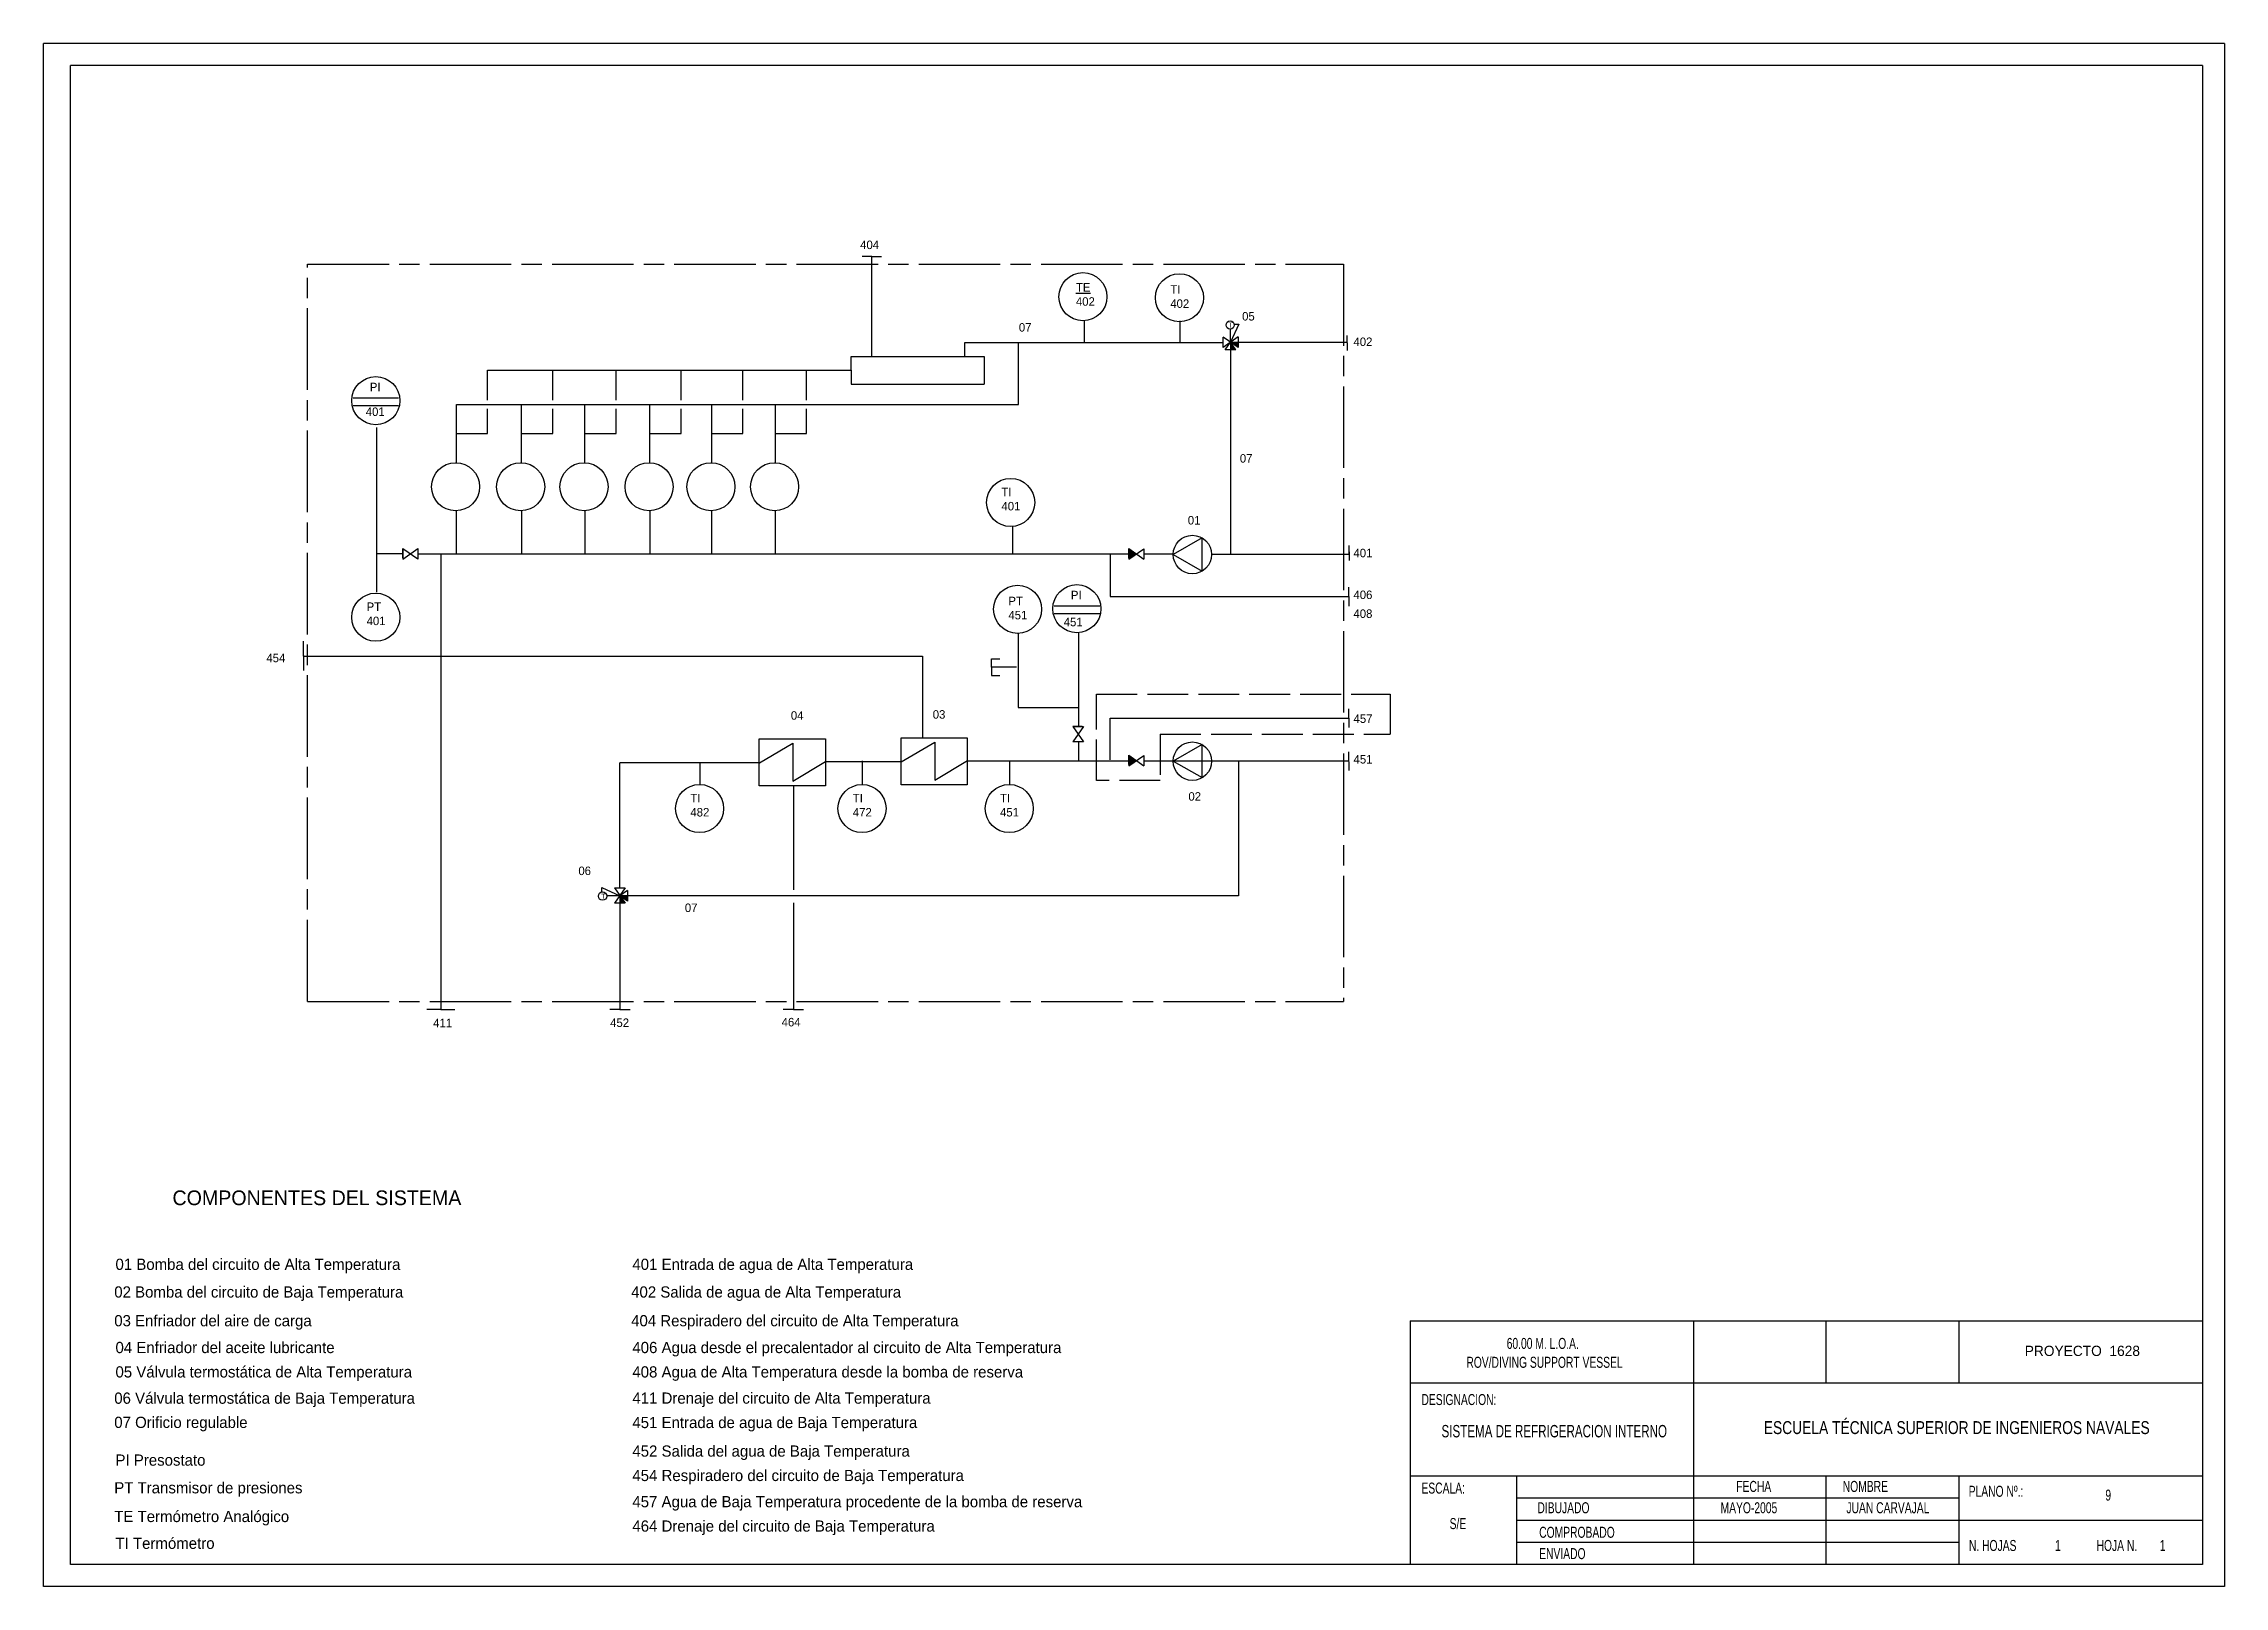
# Model space of a CAD drawing. Header units: millimetres. Extents: x 13 to 655, y 74 to 528.
import ezdxf

# ---------------------------------------------------------------- set-up
doc = ezdxf.new("R2010")
doc.units = ezdxf.units.MM
doc.linetypes.add('ACAD_ISO02W100', pattern=[15, 12, -3])
doc.linetypes.add('ACAD_ISO08W100', pattern=[36, 24, -3, 6, -3])
for name, color, linetype in [('CAJETIN', 3, 'Continuous'), ('Capa1', 1, 'ACAD_ISO08W100'), ('Capa3', 7, 'ACAD_ISO02W100'), ('D3', 3, 'Continuous'), ('TX', 3, 'Continuous')]:
    doc.layers.add(name, color=color, linetype=linetype)
doc.styles.add('CN', font='Gothic.TTF', dxfattribs={"width": 0.8})
doc.styles.add('ROMANS', font='Gothic.TTF')
doc.styles.get("Standard").update_dxf_attribs({"font": 'Gothic.TTF'})

msp = doc.modelspace()

# ---------------------------------------------------------------- hatches: boundary and pattern name
h = msp.add_hatch(color=256)
h.paths.add_polyline_path([(364.29, 440.34), (362.05, 440.34), (364.29, 438.79)])
h.paths.add_polyline_path([(362.02, 440.34), (362, 440.34), (362, 440.34), (362, 438.09), (363.58, 438.09)])
for points in [[(334.3, 378.05), (332.04, 379.62), (332.04, 376.85), (332.04, 376.49)], [(332.04, 318.79), (332.04, 316.03), (332.04, 315.66), (334.3, 317.23)]]:
    msp.add_hatch(color=256).paths.add_polyline_path(points)
h = msp.add_hatch(color=256)
h.paths.add_polyline_path([(182.21, 277.4), (182.2, 277.41), (182.2, 275.22), (183.72, 275.22)])
h.paths.add_polyline_path([(184.46, 277.39), (182.23, 277.39), (184.46, 275.84)])

# ---------------------------------------------------------------- linework, layer by layer
for p, q in [((256.42, 465.55), (253.58, 465.55)), ((256.42, 436.21), (256.42, 465.55)), ((256.42, 465.55), (259.26, 465.55)), ((318.95, 446.62), (318.95, 440.31)), ((347.05, 446.62), (347.05, 440.31)), ((364.44, 445.63), (362, 440.34)), ((362, 440.33), (362, 444.2)), ((363.12, 445.63), (364.44, 445.63)), ((283.76, 440.31), (359.82, 440.31)), ((283.76, 436.21), (283.76, 440.31)), ((299.58, 422.01), (299.58, 440.31)), ((364.29, 441.92), (359.82, 438.82)), ((359.82, 438.82), (359.82, 441.89)), ((364.29, 438.79), (359.82, 441.89)), ((360.45, 438.09), (362.04, 440.39)), ((363.58, 438.09), (360.45, 438.09)), ((363.58, 438.09), (361.99, 440.39)), ((362, 440.34), (362, 377.99)), ((362, 440.34), (396.17, 440.34)), ((364.29, 441.92), (364.29, 438.79)), ((396.3, 440.17), (396.3, 442.39)), ((396.3, 440.17), (396.3, 437.95)), ((143.26, 423.28), (143.26, 432.11)), ((143.26, 432.11), (250.32, 432.11)), ((162.41, 423.28), (162.41, 432.11)), ((181.07, 423.28), (181.07, 432.11)), ((200.22, 423.28), (200.22, 432.11)), ((218.43, 423.28), (218.43, 432.11)), ((237.18, 423.28), (237.18, 432.11)), ((250.32, 436.21), (289.48, 436.21)), ((250.32, 432.11), (250.32, 436.21)), ((250.32, 432.11), (250.32, 428.01)), ((289.48, 436.21), (289.48, 428.01)), ((103.65, 423.98), (117.06, 423.98)), ((250.32, 428.01), (289.48, 428.01)), ((103.65, 421.78), (117.06, 421.78)), ((134.1, 422.01), (299.58, 422.01)), ((134.1, 404.66), (134.1, 422.01)), ((143.26, 413.5), (143.26, 420.75)), ((153.25, 404.66), (153.25, 422.01)), ((162.41, 413.5), (162.41, 420.75)), ((171.91, 404.66), (171.91, 422.01)), ((181.07, 413.5), (181.07, 420.75)), ((191.06, 404.66), (191.06, 422.01)), ((200.22, 413.5), (200.22, 420.75)), ((209.27, 404.66), (209.27, 422.01)), ((218.43, 413.5), (218.43, 420.75)), ((228.02, 404.66), (228.02, 422.01)), ((237.18, 413.5), (237.18, 420.75)), ((110.63, 366.8), (110.63, 415.27)), ((134.1, 413.5), (143.26, 413.5)), ((153.25, 413.5), (162.41, 413.5)), ((171.91, 413.5), (181.07, 413.5)), ((191.06, 413.5), (200.22, 413.5)), ((209.27, 413.5), (218.43, 413.5)), ((228.02, 413.5), (237.18, 413.5)), ((134.04, 390.75), (134.04, 378.12)), ((153.19, 390.75), (153.19, 388.36)), ((153.19, 388.59), (153.19, 378.12)), ((171.85, 390.75), (171.85, 378.12)), ((191, 390.75), (191, 388.36)), ((191, 388.59), (191, 378.12)), ((209.21, 390.75), (209.21, 378.12)), ((227.96, 390.75), (227.96, 378.12)), ((297.82, 385.98), (297.82, 377.94)), ((118.28, 379.69), (122.75, 376.59)), ((118.28, 376.92), (118.28, 379.69)), ((118.28, 376.55), (122.75, 379.65)), ((118.28, 379.32), (118.28, 376.55)), ((122.75, 379.65), (122.75, 376.55)), ((332.04, 379.62), (336.51, 376.52)), ((332.04, 376.85), (332.04, 379.62)), ((332.04, 376.49), (336.52, 379.59)), ((332.04, 379.25), (332.04, 376.49)), ((336.52, 379.59), (336.51, 376.48)), ((396.93, 377.99), (396.93, 380.52)), ((118.24, 378.11), (110.63, 378.11)), ((120.53, 378.11), (120.55, 378.11)), ((122.82, 378.12), (332.02, 378.12)), ((129.49, 377.98), (129.49, 243.97)), ((326.56, 377.79), (326.56, 365.48)), ((334.29, 378.05), (334.31, 378.05)), ((336.51, 378.12), (345.13, 378.12)), ((356.44, 377.99), (396.93, 377.99)), ((396.93, 378.62), (396.93, 376.08)), ((396.87, 365.48), (396.87, 368.26)), ((310.07, 362.75), (323.48, 362.75)), ((310.07, 360.55), (323.48, 360.55)), ((326.56, 365.48), (396.87, 365.48)), ((396.87, 365.48), (396.87, 362.71)), ((299.49, 354.73), (299.49, 332.84)), ((317.27, 354.73), (317.27, 327.26)), ((89.05, 347.95), (89.05, 352.35)), ((89.05, 348.19), (89.05, 343.79)), ((89.05, 347.95), (271.33, 347.95)), ((271.33, 347.95), (271.33, 323.91)), ((291.59, 347.16), (294.05, 347.16)), ((291.59, 344.7), (291.59, 347.16)), ((298.98, 344.7), (291.59, 344.7)), ((291.59, 344.7), (291.59, 342.23)), ((291.59, 342.23), (294.05, 342.23)), ((299.49, 332.84), (317.27, 332.84)), ((326.56, 329.73), (396.87, 329.73)), ((326.56, 317.42), (326.56, 329.73)), ((396.87, 329.73), (396.87, 332.5)), ((396.87, 329.73), (396.87, 326.95)), ((223.21, 309.81), (223.21, 323.58)), ((223.21, 323.58), (242.72, 323.58)), ((223.29, 316.59), (233.12, 322.35)), ((233.12, 322.35), (233.12, 311.17)), ((242.72, 323.58), (242.72, 309.81)), ((264.98, 310.11), (264.98, 323.88)), ((264.98, 323.88), (284.49, 323.88)), ((265.05, 316.89), (274.89, 322.65)), ((274.89, 322.65), (274.89, 311.47)), ((284.49, 323.88), (284.49, 310.11)), ((315.57, 327.26), (318.67, 322.78)), ((318.34, 327.26), (315.57, 327.26)), ((318.67, 322.78), (315.57, 322.78)), ((318.71, 327.26), (315.6, 322.78)), ((315.94, 327.26), (318.71, 327.26)), ((317.13, 325.01), (317.13, 324.99)), ((317.27, 322.86), (317.27, 317.18)), ((182.19, 279.77), (182.19, 316.59)), ((223.29, 316.59), (182.19, 316.59)), ((205.85, 310.19), (205.85, 316.59)), ((233.12, 311.17), (242.78, 316.93)), ((265.05, 316.89), (242.72, 316.89)), ((253.68, 310.19), (253.68, 317.16)), ((274.89, 311.47), (284.55, 317.23)), ((284.49, 317.2), (332.04, 317.2)), ((297.03, 310.19), (297.03, 317.16)), ((332.04, 316.03), (332.04, 318.79)), ((332.04, 318.79), (336.51, 315.69)), ((332.04, 315.66), (336.52, 318.76)), ((332.04, 318.43), (332.04, 315.66)), ((334.29, 317.22), (334.31, 317.22)), ((336.52, 318.76), (336.51, 315.66)), ((336.51, 317.2), (396.87, 317.2)), ((364.31, 317.05), (364.31, 277.39)), ((396.87, 317.2), (396.87, 319.85)), ((396.87, 316.95), (396.87, 314.29)), ((242.72, 309.81), (223.21, 309.81)), ((233.29, 309.79), (233.29, 279.2)), ((284.49, 310.11), (264.98, 310.11)), ((176.89, 278.56), (176.89, 279.88)), ((176.89, 279.88), (182.23, 277.39)), ((182.19, 277.44), (178.31, 277.44)), ((180.57, 279.77), (183.72, 275.22)), ((180.57, 279.77), (183.8, 279.77)), ((183.8, 279.77), (180.65, 275.22)), ((184.46, 278.98), (182.17, 277.39)), ((184.46, 275.84), (182.17, 277.44)), ((182.2, 277.41), (182.2, 243.97)), ((364.31, 277.39), (182.23, 277.39)), ((184.46, 278.98), (184.46, 275.84)), ((183.72, 275.22), (180.65, 275.22)), ((233.29, 275.36), (233.29, 243.97)), ((129.49, 243.97), (125.4, 243.97)), ((129.49, 243.97), (133.58, 243.97)), ((182.2, 243.97), (179.22, 243.97)), ((182.2, 243.97), (185.18, 243.97)), ((233.29, 243.97), (230.31, 243.97)), ((233.29, 243.97), (236.27, 243.97))]:
    msp.add_line(p, q)
for points in [[(345.13, 377.92), (353.61, 373.02), (353.61, 382.82)], [(345.13, 317.1), (353.61, 312.2), (353.61, 322)]]:
    msp.add_lwpolyline(points, close=True)
for centre, radius in [((318.55, 453.76), 7.08), ((346.97, 453.45), 7.08), ((361.9, 445.42), 1.22), ((110.33, 423.16), 7.08), ((133.83, 397.83), 7.08), ((152.98, 397.83), 7.08), ((171.64, 397.83), 7.08), ((190.79, 397.83), 7.08), ((209, 397.83), 7.08), ((227.75, 397.83), 7.08), ((297.26, 393.2), 7.08), ((350.78, 377.88), 5.66), ((350.78, 377.88), 5.66), ((350.78, 377.88), 5.66), ((350.78, 377.88), 5.66), ((350.78, 377.88), 5.66), ((350.78, 377.88), 5.66), ((350.78, 377.88), 5.66), ((350.78, 377.88), 5.66), ((110.33, 359.43), 7.08), ((299.31, 361.76), 7.08), ((316.76, 361.93), 7.08), ((350.78, 317.05), 5.66), ((350.78, 317.05), 5.66), ((350.78, 317.05), 5.66), ((350.78, 317.05), 5.66), ((350.78, 317.05), 5.66), ((350.78, 317.05), 5.66), ((350.78, 317.05), 5.66), ((350.78, 317.05), 5.66), ((205.67, 303.11), 7.08), ((253.5, 303.11), 7.08), ((296.85, 303.11), 7.08), ((177.09, 277.33), 1.22)]:
    msp.add_circle(centre, radius)
at = {"layer": 'CAJETIN', "color": 2, "linetype": 'Continuous'}
for p, q in [((414.89, 152.33), (648.17, 152.33)), ((414.89, 152.33), (414.89, 80.65)), ((498.29, 152.33), (498.29, 106.72)), ((537.39, 134.09), (537.39, 152.33)), ((576.49, 152.33), (576.49, 134.09)), ((414.89, 134.09), (498.29, 134.09)), ((498.29, 134.09), (576.49, 134.09)), ((576.49, 134.09), (648.17, 134.09)), ((414.89, 106.72), (648.17, 106.72)), ((446.16, 106.72), (446.16, 80.65)), ((498.29, 106.72), (498.29, 80.65)), ((537.39, 80.65), (537.39, 106.72)), ((576.49, 106.72), (576.49, 80.65)), ((446.16, 100.2), (576.49, 100.2)), ((446.16, 93.69), (576.49, 93.69)), ((576.49, 93.69), (648.17, 93.69)), ((446.16, 87.17), (576.49, 87.17))]:
    msp.add_line(p, q, dxfattribs=at)
msp.add_lwpolyline([(576.49, 106.72, 0.0652, 0.0652, 0), (576.49, 80.65, 0.0652, 0.0652, 0)], format="xyseb", dxfattribs=at)
at = {"layer": 'Capa1'}
for p, q in [((90.22, 246.35), (90.22, 463.35)), ((90.22, 463.35), (395.28, 463.35)), ((395.28, 463.35), (395.28, 246.35)), ((90.22, 246.35), (395.28, 246.35))]:
    msp.add_line(p, q, dxfattribs=at)
at = {"layer": 'Capa3'}
for p, q in [((322.54, 311.39), (322.54, 336.8)), ((322.54, 336.8), (409.04, 336.8)), ((409.04, 336.8), (409.04, 325.02)), ((341.27, 325.02), (409.04, 325.02)), ((341.27, 325.02), (341.27, 311.39)), ((341.27, 311.39), (322.54, 311.39))]:
    msp.add_line(p, q, dxfattribs=at)
at = {"layer": 'D3', "color": 3}
for p, q in [((12.52, 74.17), (12.52, 528.25)), ((654.65, 528.25), (12.52, 528.25)), ((654.65, 528.25), (654.65, 74.17)), ((654.65, 74.17), (12.52, 74.17))]:
    msp.add_line(p, q, dxfattribs=at)
at = {"layer": 'D3', "color": 2}
for p, q in [((20.42, 80.65), (20.42, 521.77)), ((648.17, 521.77), (20.42, 521.77)), ((648.17, 521.77), (648.17, 80.65)), ((648.17, 80.65), (20.42, 80.65))]:
    msp.add_line(p, q, dxfattribs=at)

# ---------------------------------------------------------------- texts
at = {"attachment_point": 1}
for s, insert, char_height, width in [('404', (252.94, 470.28), 2.5, 8.8425), ('{\\LTE\\P}402', (316.48, 457.77), 2.5, 7.0659), ('TI\\P402', (344.27, 457.14), 2.5, 7.0659), ('07', (299.68, 445.99), 2.5, 8.8425), ('402', (398.2, 441.75), 2.5, 7.3041), ('PI', (108.58, 428.43), 2.5, 7.0659), ('07', (364.74, 407.43), 2.5, 8.8425), ('TI\\P401', (294.55, 397.53), 2.5, 7.0659), ('401', (398.2, 379.57), 2.5, 7.3041), ('PI', (315, 367.2), 2.5, 7.0659), ('406', (398.2, 367.27), 2.5, 7.3041), ('PT\\P401', (107.63, 363.76), 2.5, 7.0659), ('PT\\P451', (296.6, 365.46), 2.5, 7.0659), ('408', (398.2, 361.72), 2.5, 7.3041), ('451', (312.89, 359.27), 2.5, 8.8919), ('454', (78.11, 348.68), 2.5, 11.6662), ('04', (232.55, 331.76), 2.5, 10.3109), ('03', (274.32, 332.06), 2.5, 10.3109), ('457', (398.22, 330.82), 2.5, 7.3041), ('451', (398.22, 318.86), 2.5, 7.3041), ('TI\\P482', (202.96, 307.44), 2.5, 7.0659), ('TI\\P472', (250.79, 307.44), 2.5, 7.0659), ('TI\\P451', (294.14, 307.44), 2.5, 7.0659), ('06', (169.98, 286.03), 2.5, 8.9688), ('07', (201.33, 275.16), 2.5, 6.5802), ('411', (127.22, 241.25), 2.5, 10.9141), ('452', (179.33, 241.32), 2.5, 7.2836), ('464', (229.82, 241.49), 2.5, 6.9402), ('COMPONENTES DEL SISTEMA', (50.46, 190.7), 4.32, 116.4375)]:
    msp.add_mtext(s, dxfattribs=dict(at, insert=insert, char_height=char_height, width=width))
at = {"color": 3, "attachment_point": 1}
for s, insert, char_height, width in [('01 Bomba del circuito de Alta Temperatura', (33.68, 170.62), 3.3, 141.0242), ('401 Entrada de agua de Alta Temperatura', (185.88, 170.62), 3.3, 161.5238), ('02 Bomba del circuito de Baja Temperatura', (33.32, 162.47), 3.3, 127.3137), ('402 Salida de agua de Alta Temperatura', (185.52, 162.47), 3.3, 142.6445), ('03 Enfriador del aire de carga', (33.32, 154.02), 3.3, 98.226), ('404 Respiradero del circuito de Alta Temperatura', (185.52, 154.02), 3.3, 174.4255), ('04 Enfriador del aceite lubricante', (33.68, 146.13), 3.3, 105.3683), ('406 Agua desde el precalentador al circuito de Alta Temperatura', (185.88, 146.13), 3.3, 200.9329), ('PROYECTO  1628', (595.86, 145), 3.024, 62.5827), ('05 Válvula termostática de Alta Temperatura', (33.68, 138.95), 3.3, 147.3942), ('408 Agua de Alta Temperatura desde la bomba de reserva', (185.88, 138.95), 3.3, 197.1797), ('06 Válvula termostática de Baja Temperatura', (33.32, 131.22), 3.3, 139.5117), ('411 Drenaje del circuito de Alta Temperatura', (185.88, 131.24), 3.3, 159.6472), ('07 Orificio regulable', (33.32, 124.1), 3.3, 107.187), ('451 Entrada de agua de Baja Temperatura', (185.88, 124.06), 3.3, 171.4453), ('452 Salida del agua de Baja Temperatura', (185.88, 115.65), 3.3, 200.9329), ('PI Presostato', (33.68, 112.99), 3.3, 81.9105), ('PT Transmisor de presiones', (33.32, 104.84), 3.3, 90.8601), ('454 Respiradero del circuito de Baja Temperatura', (185.88, 108.47), 3.3, 197.1796), ('TE Termómetro Analógico', (33.32, 96.4), 3.3, 90.0107), ('457 Agua de Baja Temperatura procedente de la bomba de reserva', (185.88, 100.76), 3.3, 216.0303), ('464 Drenaje del circuito de Baja Temperatura', (185.88, 93.58), 3.3, 171.4453), ('TI Termómetro', (33.68, 88.51), 3.3, 90.8601)]:
    msp.add_mtext(s, dxfattribs=dict(at, insert=insert, char_height=char_height, width=width))
at = {"layer": 'CAJETIN', "linetype": 'Continuous', "style": 'ROMANS', "width": 0.7}
for s, height, p in [('ROV/DIVING SUPPORT VESSEL ', 3.24, (431.45, 138.5)), ('60.00 M. L.O.A.', 3.24, (443.32, 144.06)), ('SISTEMA DE REFRIGERACION INTERNO', 3.6472, (424.13, 118.03)), ('9', 3.24, (619.6, 99.42)), ('S/E', 3.24, (426.52, 91.03)), ('1', 3.24, (604.78, 84.59)), ('1', 3.24, (635.64, 84.59))]:
    msp.add_text(s, height=height, dxfattribs=at).set_placement(p)
at = {"layer": 'CAJETIN', "color": 2, "linetype": 'Continuous', "style": 'ROMANS', "width": 0.7}
for s, p in [('DESIGNACION:', (418.22, 127.54)), ('ESCALA:', (418.22, 101.48)), ('FECHA                         NOMBRE', (510.93, 101.97)), ('PLANO Nº.:', (579.35, 100.54)), ('DIBUJADO', (452.37, 95.69)), ('COMPROBADO', (452.89, 88.47)), ('ENVIADO', (452.89, 82.19)), ('N. HOJAS                            HOJA N.', (579.43, 84.59))]:
    msp.add_text(s, height=3.24, dxfattribs=at).set_placement(p)
at = {"layer": 'CAJETIN', "color": 3, "linetype": 'Continuous', "style": 'ROMANS', "width": 0.7}
for s, p in [('MAYO-2005', (506.3, 95.69)), ('JUAN CARVAJAL', (543.35, 95.69))]:
    msp.add_text(s, height=3.24, dxfattribs=at).set_placement(p)
at = {"layer": 'Capa3', "attachment_point": 1}
for s, insert, char_height, width in [('T', (361.43, 446.14), 1.5, 4.9623), ('05', (365.41, 449.25), 2.5, 8.2705), ('401', (107.37, 421.16), 2.5, 8.2705), ('01', (349.42, 389.21), 2.5, 9.9246), ('02', (349.6, 307.92), 2.5, 7.1703), ('T', (176.65, 278.05), 1.5, 4.9623)]:
    msp.add_mtext(s, dxfattribs=dict(at, insert=insert, char_height=char_height, width=width))
at = {"layer": 'TX', "style": 'CN', "width": 0.8}
msp.add_text('ESCUELA TÉCNICA SUPERIOR DE INGENIEROS NAVALES', height=3.8, dxfattribs=at).set_placement((519.02, 119))

doc.saveas('drawing.dxf')
